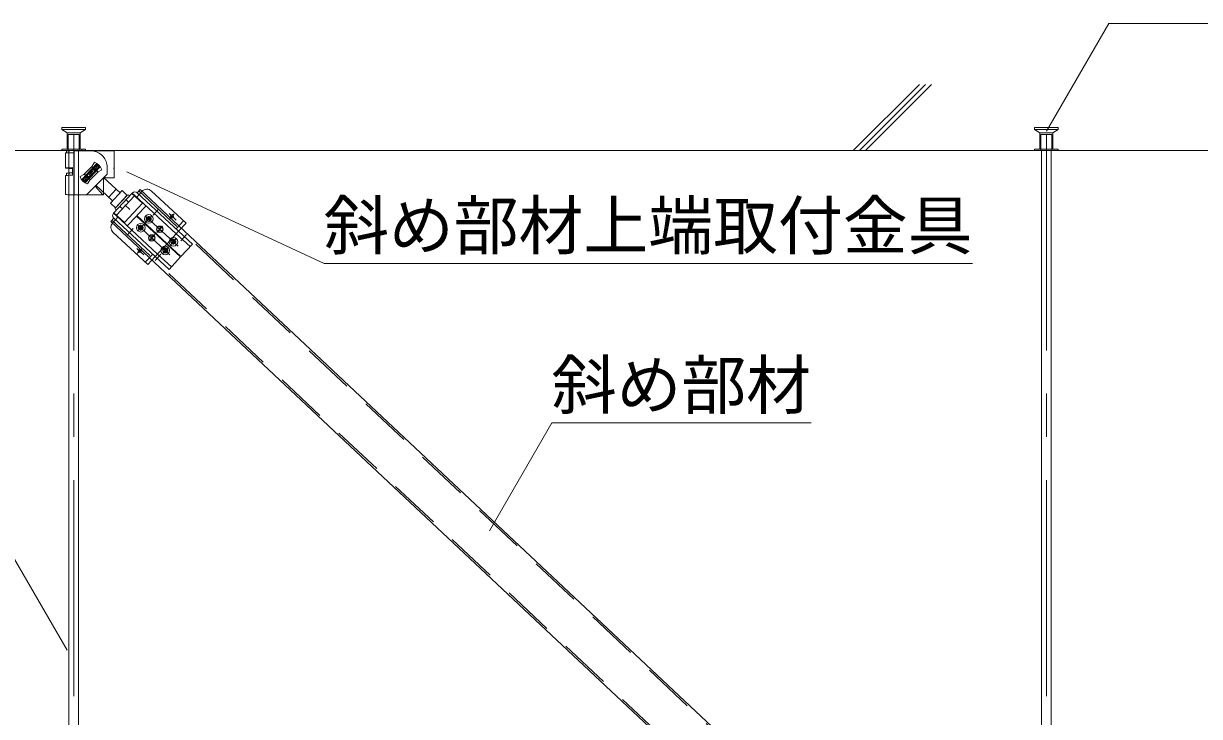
# Model space of a CAD drawing. Units: millimetres, scale not verified. Extents: x -7800 to 7800, y -5578 to 5491.
# Drawn here: x -7043 to -5955, y -659 to -18 of the extents above; entities that cross this region are included whole.
import ezdxf
from ezdxf.enums import TextEntityAlignment as Align

# ---------------------------------------------------------------- set-up
doc = ezdxf.new("R2010")
doc.units = ezdxf.units.MM
doc.header["$LTSCALE"] = 40
for name, pattern in [('CHAIN1', [8, 5, -1, 1, -1]), ('DASHED1', [1.8, 1.2, -0.6]), ('DOUBLE_CHAIN1', [8.8, 5, -1, 0.6, -0.6, 0.6, -1])]:
    doc.linetypes.add(name, pattern=pattern)
for name, color, linetype, lineweight in [('2-0_中心線', 4, 'CHAIN1', 9), ('2-1_吊り材', 4, 'Continuous', 9), ('2-4_斜め部材', 3, 'DASHED1', 18), ('2-5_寸法', 3, 'Continuous', 18), ('2-6_文字', 3, 'Continuous', 18), ('2-9_躯体', 4, 'DASHED1', 9)]:
    doc.layers.add(name, color=color, linetype=linetype, lineweight=lineweight)
doc.styles.add('ＭＳ ゴシック', font='')
doc.styles.get('ＭＳ ゴシック').set_extended_font_data('MS Gothic')

msp = doc.modelspace()

# ---------------------------------------------------------------- linework, layer by layer
at = {"layer": '2-0_中心線'}
for p, q in [((-6996.69, -120.09), (-6996.69, -1053.91)), ((-6096.74, -120.09), (-6096.74, -991.33))]:
    msp.add_line(p, q, dxfattribs=at)
at = {"layer": '2-1_吊り材', "color": 3, "lineweight": 18}
for p, q in [((-7001.19, -135.2), (-7001.19, -960.9)), ((-6992.19, -135.2), (-6992.19, -960.9)), ((-6101.24, -135.2), (-6101.24, -945.24)), ((-6092.24, -135.2), (-6092.24, -953.63))]:
    msp.add_line(p, q, dxfattribs=at)
at = {"layer": '2-4_斜め部材'}
for p, q in [((-6936.27, -172.48), (-6074.61, -981.63)), ((-6961.28, -199.48), (-6099.8, -1008.46))]:
    msp.add_line(p, q, dxfattribs=at)
at = {"layer": '2-5_寸法'}
for p, q in [((-6935.17, -171.32), (-6073.52, -980.46)), ((-6962.37, -200.64), (-6100.9, -1009.62))]:
    msp.add_line(p, q, dxfattribs=at)
at = {"layer": '2-6_文字', "color": 7}
for p, q in [((-6096.49, -117.24), (-6038.94, -17.56)), ((-6038.94, -17.56), (-5618.94, -17.56)), ((-6611.94, -486.96), (-6554.39, -387.27)), ((-6554.39, -387.27), (-6314.39, -387.27)), ((-7002.74, -597.52), (-7060.29, -497.84))]:
    msp.add_line(p, q, dxfattribs=at)
at = {"layer": '2-6_文字'}
for p, q in [((-7004.39, -137.51), (-7004.39, -151.32)), ((-7003.39, -135.51), (-7003.39, -137.34)), ((-6999.84, -135.2), (-7001.83, -135.2)), ((-7001.19, -137.72), (-7001.19, -137.72)), ((-6996.19, -135.2), (-6999.84, -135.2)), ((-6996.19, -135.2), (-6992.19, -135.2)), ((-6996.19, -135.51), (-6980.69, -135.51)), ((-6996.19, -174.23), (-6996.19, -137.16)), ((-6980.69, -135.51), (-6959.19, -135.51)), ((-6959.19, -160.46), (-6959.19, -135.51)), ((-6997.7, -150.96), (-6997.64, -157.97)), ((-6989.24, -161.83), (-6975.41, -147.11)), ((-6987.83, -161.79), (-6975.37, -148.52)), ((-6979.49, -149.43), (-6987.26, -157.21)), ((-6973.55, -150.23), (-6986, -163.5)), ((-6972.13, -150.19), (-6985.96, -164.91)), ((-6980.09, -149.8), (-6974.46, -154.91)), ((-6979.49, -149.43), (-6977.51, -146)), ((-6977.26, -152.37), (-6974.94, -149.89)), ((-6975.41, -147.11), (-6972.13, -150.19)), ((-6975.37, -148.52), (-6975.41, -147.11)), ((-6975.37, -148.52), (-6973.55, -150.23)), ((-6973.55, -150.23), (-6972.13, -150.19)), ((-6965.67, -156.97), (-6965.67, -150.51)), ((-6959.19, -151.01), (-6959.49, -151.01)), ((-6959.19, -160.46), (-6959.19, -152.01)), ((-7004.39, -158.32), (-7004.39, -175.77)), ((-7003.39, -156.11), (-7003.39, -158.15)), ((-6987.26, -157.21), (-6990.69, -159.19)), ((-6987.83, -161.79), (-6989.24, -161.83)), ((-6985.96, -164.91), (-6989.24, -161.83)), ((-6986, -163.5), (-6987.83, -161.79)), ((-6986.81, -157), (-6981.38, -162.34)), ((-6984.11, -159.66), (-6986.44, -162.13)), ((-6965.69, -156.98), (-6984.79, -176.09)), ((-6981.89, -162.59), (-6983.87, -166.02)), ((-6980.69, -156.01), (-6982.51, -154.3)), ((-6980.69, -156.01), (-6982.4, -157.83)), ((-6974.11, -154.81), (-6981.89, -162.59)), ((-6980.69, -156.01), (-6978.97, -154.19)), ((-6980.69, -156.01), (-6978.86, -157.72)), ((-6974.11, -154.81), (-6970.68, -152.83)), ((-6959.19, -160.46), (-6969.19, -160.46)), ((-6969.19, -160.46), (-6969.19, -176.09)), ((-6969.12, -160.01), (-6953.81, -174.39)), ((-6967.26, -160.46), (-6968.26, -159.56)), ((-6986, -163.5), (-6985.96, -164.91)), ((-6969.71, -176.09), (-6976.87, -168.17)), ((-6975.78, -167.48), (-6960.65, -181.68)), ((-6964.3, -178.26), (-6957.45, -170.97)), ((-6935.17, -171.32), (-6937.9, -174.26)), ((-6933.46, -172.86), (-6936.22, -175.82)), ((-6924.98, -172.54), (-6892.72, -202.46)), ((-6996.19, -176.09), (-6996.19, -174.23)), ((-6996.19, -176.09), (-6969.19, -176.09)), ((-6958.04, -188.25), (-6962.7, -183.87)), ((-6942.43, -174.43), (-6959.77, -193.13)), ((-6958.01, -188.27), (-6947.11, -176.56)), ((-6933.09, -183.77), (-6949.75, -201.74)), ((-6942.77, -174.8), (-6933.09, -183.77)), ((-6940.08, -176.61), (-6940.42, -176.97)), ((-6940.08, -176.61), (-6901.73, -212.17)), ((-6937.9, -174.26), (-6899.56, -209.83)), ((-6959.43, -192.76), (-6949.75, -201.74)), ((-6957.42, -195.3), (-6957.08, -194.94)), ((-6957.42, -195.3), (-6919.07, -230.87)), ((-6949.5, -185.3), (-6944.84, -189.68)), ((-6947.08, -204.89), (-6938.58, -195.73)), ((-6910.57, -221.7), (-6938.58, -195.73)), ((-6929.74, -186.2), (-6938.24, -195.36)), ((-6910.23, -221.34), (-6938.24, -195.36)), ((-6959.6, -197.65), (-6962.37, -200.64)), ((-6960.66, -202.18), (-6957.91, -199.21)), ((-6959.6, -197.65), (-6921.25, -233.21)), ((-6958.28, -198.87), (-6957.91, -199.21)), ((-6956.1, -196.53), (-6955.73, -196.87)), ((-6936.99, -206.1), (-6935.69, -206.05)), ((-6936.99, -206.1), (-6936.95, -207.1)), ((-6935.26, -204.23), (-6934.26, -204.2)), ((-6935.26, -204.23), (-6935.21, -205.53)), ((-6934.26, -204.2), (-6934.21, -205.5)), ((-6933.69, -205.98), (-6932.39, -205.93)), ((-6932.39, -205.93), (-6932.36, -206.93)), ((-6929.51, -198.03), (-6928.21, -197.98)), ((-6929.51, -198.03), (-6929.47, -199.03)), ((-6929.47, -199.03), (-6928.18, -198.98)), ((-6927.78, -196.17), (-6926.78, -196.13)), ((-6927.78, -196.17), (-6927.73, -197.47)), ((-6927.66, -199.47), (-6927.61, -200.77)), ((-6927.61, -200.77), (-6926.61, -200.73)), ((-6926.78, -196.13), (-6926.73, -197.43)), ((-6926.66, -199.43), (-6926.61, -200.73)), ((-6926.21, -197.91), (-6924.91, -197.87)), ((-6926.18, -198.91), (-6924.88, -198.87)), ((-6924.91, -197.87), (-6924.88, -198.87)), ((-6916.93, -207.97), (-6919.08, -206.33)), ((-6916.93, -207.97), (-6916.54, -205.29)), ((-6899.56, -209.83), (-6892.72, -202.46)), ((-6960.34, -210.66), (-6928.08, -240.58)), ((-6936.95, -207.1), (-6935.66, -207.05)), ((-6935.14, -207.53), (-6935.09, -208.83)), ((-6935.09, -208.83), (-6934.09, -208.79)), ((-6934.14, -207.49), (-6934.09, -208.79)), ((-6933.66, -206.98), (-6932.36, -206.93)), ((-6924.41, -216.03), (-6926.56, -214.39)), ((-6924.41, -216.03), (-6926.25, -218.01)), ((-6926.25, -218.01), (-6923.4, -216.97)), ((-6925.87, -214.91), (-6924.27, -215.06)), ((-6924.41, -216.03), (-6924.02, -213.36)), ((-6924.41, -216.03), (-6922.43, -217.87)), ((-6916.93, -207.97), (-6918.77, -209.95)), ((-6918.77, -209.95), (-6915.92, -208.91)), ((-6918.39, -206.85), (-6916.79, -207)), ((-6916.93, -207.97), (-6914.95, -209.81)), ((-6905.05, -217.25), (-6904.05, -217.21)), ((-6905.05, -217.25), (-6905, -218.55)), ((-6904.05, -217.21), (-6904, -218.51)), ((-6899.56, -209.83), (-6886.73, -221.73)), ((-6914.26, -227.18), (-6912.96, -227.13)), ((-6914.26, -227.18), (-6914.23, -228.18)), ((-6914.23, -228.18), (-6912.93, -228.13)), ((-6912.53, -225.31), (-6911.53, -225.28)), ((-6912.53, -225.31), (-6912.48, -226.61)), ((-6911.53, -225.28), (-6911.48, -226.58)), ((-6910.96, -227.06), (-6909.66, -227.01)), ((-6910.93, -228.06), (-6909.63, -228.01)), ((-6910.57, -221.7), (-6910.23, -221.34)), ((-6910.57, -221.7), (-6897.74, -233.6)), ((-6910.23, -221.34), (-6897.4, -233.24)), ((-6909.66, -227.01), (-6909.63, -228.01)), ((-6906.78, -219.11), (-6905.48, -219.07)), ((-6906.78, -219.11), (-6906.75, -220.11)), ((-6906.75, -220.11), (-6905.45, -220.07)), ((-6904.93, -220.55), (-6904.88, -221.85)), ((-6904.88, -221.85), (-6903.88, -221.81)), ((-6903.93, -220.51), (-6903.88, -221.81)), ((-6903.48, -218.99), (-6902.18, -218.95)), ((-6903.45, -219.99), (-6902.15, -219.95)), ((-6902.18, -218.95), (-6902.15, -219.95)), ((-6886.73, -221.73), (-6897.4, -233.24)), ((-6928.08, -240.58), (-6921.25, -233.21)), ((-6921.25, -233.21), (-6908.42, -245.12)), ((-6912.41, -228.61), (-6912.36, -229.91)), ((-6912.36, -229.91), (-6911.36, -229.87)), ((-6911.41, -228.58), (-6911.36, -229.87)), ((-6908.42, -245.12), (-6897.74, -233.6))]:
    msp.add_line(p, q, dxfattribs=at)
at = {"layer": '2-6_文字', "linetype": 'DASHED1'}
for p, q in [((-7001.19, -135.2), (-7001.19, -160.2)), ((-7001.19, -135.74), (-7001.19, -150.22)), ((-6992.19, -135.2), (-6992.19, -160.2)), ((-6979.65, -151.63), (-6976.37, -154.71)), ((-6979.07, -151), (-6975.79, -154.08)), ((-7001.19, -156.33), (-7001.18, -176.01)), ((-6985.59, -157.94), (-6982.31, -161.02)), ((-6985, -157.32), (-6981.72, -160.4)), ((-6966.85, -174.2), (-6966.85, -174.19)), ((-6957.08, -194.94), (-6940.42, -176.97)), ((-6948.21, -180.66), (-6945.86, -182.84)), ((-6940.08, -176.61), (-6942.43, -174.43)), ((-6936.22, -175.82), (-6938.39, -178.17)), ((-6957.42, -195.3), (-6959.77, -193.13)), ((-6953.99, -186.9), (-6951.64, -189.07)), ((-6957.91, -199.21), (-6955.73, -196.87)), ((-6901.9, -207.65), (-6895.07, -200.28)), ((-6910.23, -221.34), (-6899.56, -209.83)), ((-6901.73, -212.17), (-6888.9, -224.07)), ((-6921.25, -233.21), (-6910.57, -221.7)), ((-6912.92, -219.53), (-6912.58, -219.16)), ((-6930.43, -238.41), (-6923.6, -231.04)), ((-6919.07, -230.87), (-6906.24, -242.77))]:
    msp.add_line(p, q, dxfattribs=at)
at = {"layer": '2-6_文字', "linetype": 'CHAIN1'}
for p, q in [((-6930.43, -195.45), (-6900.1, -223.57)), ((-6929.89, -201.36), (-6924.68, -195.74)), ((-6923.22, -194.9), (-6917.81, -189.07)), ((-6908.24, -193.53), (-6901.83, -199.47)), ((-6907.84, -198.17), (-6903.7, -193.71)), ((-6937.91, -203.51), (-6907.59, -231.64)), ((-6937.25, -209.29), (-6931.8, -203.42)), ((-6919.63, -210.88), (-6914.42, -205.26)), ((-6946.88, -213.06), (-6941.57, -207.33)), ((-6926.98, -218.81), (-6921.54, -212.94)), ((-6901.95, -216.82), (-6907.53, -222.83)), ((-6897.56, -218.71), (-6892.15, -212.87)), ((-6938.16, -225.79), (-6931.75, -231.73)), ((-6937.85, -230.52), (-6933.47, -225.81)), ((-6914.52, -230.37), (-6909.07, -224.5)), ((-6921.22, -236.86), (-6915.91, -231.13))]:
    msp.add_line(p, q, dxfattribs=at)
at = {"layer": '2-6_文字'}
for points in [[(-6996.19, -137.16), (-6997.61, -137.16), (-6999, -137.18), (-7000.29, -137.2), (-7001.46, -137.24), (-7002.47, -137.28), (-7003.29, -137.33), (-7003.9, -137.39), (-7004.27, -137.45), (-7004.39, -137.51)], [(-7001.19, -135.74), (-7000.67, -135.44), (-7000.29, -135.22)], [(-6996.19, -137.16), (-6996.19, -135.51), (-6996.19, -135.2)], [(-6997.71, -150.96), (-6999.09, -150.98), (-7000.37, -151.01), (-7001.54, -151.05), (-7002.53, -151.09), (-7003.34, -151.14), (-7003.93, -151.2), (-7004.28, -151.26), (-7004.39, -151.32), (-7004.25, -151.38), (-7003.86, -151.44), (-7003.24, -151.5), (-7002.41, -151.55), (-7001.39, -151.59), (-7000.21, -151.63), (-6998.9, -151.65), (-6997.71, -151.67)], [(-6997.71, -151.11), (-6998.51, -151.12), (-6999.25, -151.14), (-6999.89, -151.17), (-7000.42, -151.2), (-7000.82, -151.23), (-7001.08, -151.27), (-7001.19, -151.31), (-7001.15, -151.35), (-7000.95, -151.38), (-7000.62, -151.42), (-7000.15, -151.45), (-6999.56, -151.48), (-6998.86, -151.5), (-6998.09, -151.52), (-6997.71, -151.52)], [(-6959.49, -151.01), (-6959.49, -152.01), (-6959.19, -152.01)], [(-6997.66, -157.97), (-6999.04, -157.99), (-7000.33, -158.01), (-7001.5, -158.05), (-7002.5, -158.09), (-7003.31, -158.15), (-7003.91, -158.2), (-7004.27, -158.26), (-7004.39, -158.32)], [(-7001.19, -156.33), (-7000.67, -156.03), (-7000.29, -155.81)], [(-6958.04, -188.25), (-6947.09, -176.59), (-6951.75, -172.21), (-6962.7, -183.87)]]:
    msp.add_lwpolyline(points, dxfattribs=at)
at = {"layer": '2-6_文字', "color": 7}
msp.add_lwpolyline([(-6165.04, -239.7), (-6765.04, -239.7), (-6947.4, -154.74)], dxfattribs=at)
at = {"layer": '2-6_文字', "linetype": 'DOUBLE_CHAIN1'}
msp.add_lwpolyline([(-6996.19, -176.09), (-6997.61, -176.08), (-6998.99, -176.07), (-7000.29, -176.04), (-7001.46, -176.01), (-7002.47, -175.96), (-7003.29, -175.91), (-7003.89, -175.85), (-7004.39, -175.77)], dxfattribs=at)
at = {"layer": '2-6_文字'}
for centre, radius in [((-6927.19, -198.45), 4), ((-6905.71, -195.87), 1.5), ((-6934.67, -206.51), 4), ((-6934.67, -206.51), 2.25), ((-6927.19, -198.45), 2.25), ((-6916.93, -207.97), 3), ((-6916.93, -207.97), 3), ((-6916.93, -207.97), 2.7), ((-6924.41, -216.03), 3), ((-6924.41, -216.03), 3), ((-6924.41, -216.03), 2.7), ((-6904.46, -219.53), 4), ((-6904.46, -219.53), 2.25), ((-6935.63, -228.13), 1.5), ((-6911.95, -227.59), 4), ((-6911.94, -227.59), 2.25)]:
    msp.add_circle(centre, radius, dxfattribs=at)
for centre, radius, start, end in [((-6998.02, -176.04), 40.88, 92.5588, 97.55402), ((-6980.67, -150.51), 15, 10.54723, 89.99998), ((-6980.69, -156.01), 10.5, 17.62668, 72.37388), ((-6980.67, -150.51), 15, 0, 10.54723), ((-6998.88, -186.65), 30.86, 87.75647, 98.39833), ((-6980.69, -156.01), 10.5, 197.62581, 252.37382), ((-6940.08, -176.61), 3.2, 47.15432, 137.15432), ((-6929.06, -176.94), 6, 47.15432, 137.15432), ((-6946.38, -177.24), 1, 317.07015, 137.07015), ((-6957.42, -195.3), 3.2, 137.15432, 227.15432), ((-6957.28, -188.96), 1, 137.07015, 317.07015), ((-6956.26, -206.26), 6, 137.15432, 227.15432), ((-6935.71, -205.55), 0.5, 272.07013, 2.07015), ((-6933.71, -205.48), 0.5, 182.07015, 272.07015), ((-6928.23, -197.49), 0.5, 272.07013, 2.07015), ((-6928.16, -199.48), 0.5, 2.07015, 92.07013), ((-6926.23, -197.41), 0.5, 182.07015, 272.07015), ((-6926.16, -199.41), 0.5, 92.07015, 182.07015), ((-6935.64, -207.55), 0.5, 2.07015, 92.07013), ((-6933.64, -207.48), 0.5, 92.07015, 182.07015), ((-6912.98, -226.63), 0.5, 272.07013, 2.07015), ((-6912.91, -228.63), 0.5, 2.07015, 92.07013), ((-6910.98, -226.56), 0.5, 182.07015, 272.07015), ((-6910.91, -228.56), 0.5, 92.07015, 182.07015), ((-6905.5, -218.57), 0.5, 272.07013, 2.07015), ((-6905.43, -220.56), 0.5, 2.07015, 92.07013), ((-6903.5, -218.49), 0.5, 182.07015, 272.07015), ((-6903.43, -220.49), 0.5, 92.07015, 182.07015)]:
    msp.add_arc(centre, radius, start, end, dxfattribs=at)
at = {"layer": '2-9_躯体', "color": 7, "linetype": 'Continuous', "lineweight": 18}
for p, q in [((-6214.22, -74), (-6275.42, -135.2)), ((-6208.5, -73.94), (-6269.76, -135.2)), ((-6202.84, -73.94), (-6264.1, -135.2)), ((-7275.7, -135.2), (-4975.17, -135.2))]:
    msp.add_line(p, q, dxfattribs=at)
at = {"layer": '2-9_躯体'}
for p, q in [((-6985.69, -113.7), (-7007.69, -113.7)), ((-7007.69, -113.7), (-7007.69, -115.7)), ((-6985.69, -115.7), (-7007.69, -115.7)), ((-7007.69, -115.7), (-7002.69, -118.7)), ((-6990.69, -118.7), (-7002.69, -118.7)), ((-7002.69, -118.7), (-7002.69, -133.7)), ((-6985.69, -115.7), (-6990.69, -118.7)), ((-6990.69, -118.7), (-6990.69, -133.7)), ((-6985.69, -113.7), (-6985.69, -115.7)), ((-6085.74, -113.7), (-6107.74, -113.7)), ((-6107.74, -113.7), (-6107.74, -115.7)), ((-6085.74, -115.7), (-6107.74, -115.7)), ((-6107.74, -115.7), (-6102.74, -118.7)), ((-6090.74, -118.7), (-6102.74, -118.7)), ((-6102.74, -118.7), (-6102.74, -133.7)), ((-6085.74, -115.7), (-6090.74, -118.7)), ((-6090.74, -118.7), (-6090.74, -133.7)), ((-6085.74, -113.7), (-6085.74, -115.7)), ((-7001.69, -120.2), (-7001.19, -120.2)), ((-7001.69, -120.2), (-7001.69, -135.2)), ((-6991.69, -120.2), (-7001.19, -120.2)), ((-6991.69, -120.2), (-6991.69, -135.2)), ((-6101.74, -120.2), (-6101.24, -120.2)), ((-6101.74, -120.2), (-6101.74, -135.2)), ((-6091.74, -120.2), (-6101.24, -120.2)), ((-6091.74, -120.2), (-6091.74, -135.2)), ((-6985.69, -133.7), (-7007.69, -133.7)), ((-7007.69, -133.7), (-7007.69, -135.2)), ((-6989.16, -133.7), (-6989.16, -135.2)), ((-6985.69, -133.7), (-6985.69, -135.2)), ((-6085.74, -133.7), (-6107.74, -133.7)), ((-6107.74, -133.7), (-6107.74, -135.2)), ((-6085.74, -135.2), (-6107.74, -135.2)), ((-6089.74, -135.2), (-6103.74, -135.2)), ((-6085.74, -133.7), (-6085.74, -135.2))]:
    msp.add_line(p, q, dxfattribs=at)

# ---------------------------------------------------------------- texts
at = {"layer": '2-6_文字', "color": 7, "style": 'ＭＳ ゴシック'}
for s, p in [('斜め部材上端取付金具', (-6765.04, -239.7)), ('斜め部材', (-6554.39, -387.27))]:
    msp.add_text(s, height=43.99, dxfattribs=at).set_placement(p, align=Align.BOTTOM_LEFT)

doc.saveas('drawing.dxf')
